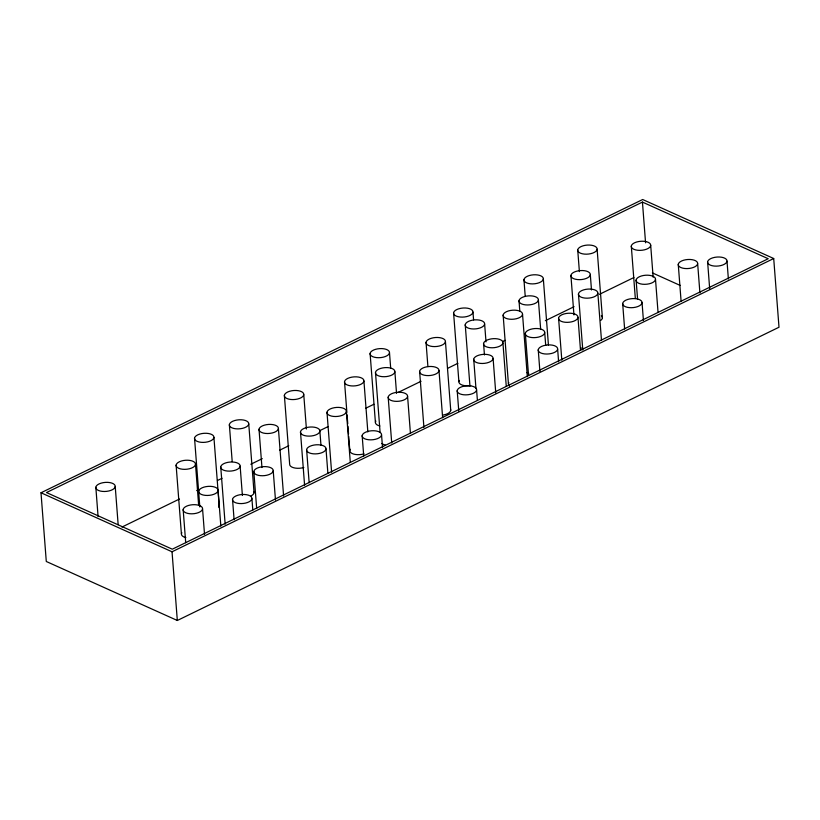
<?xml version="1.0" encoding="UTF-8"?>
<svg xmlns="http://www.w3.org/2000/svg" width="820" height="820" viewBox="0 0 820 820"><rect width="100%" height="100%" fill="white"/><g stroke="black" fill="none" stroke-linecap="round" stroke-linejoin="round"><path stroke-width="1.23" d="M41 492.769L642.675 199.516L773.711 258.515L779 327.231L177.325 620.484L46.289 561.485L41 492.769L172.036 551.778L773.711 258.515M642.439 202.089L46.484 492.553L172.282 549.195L768.227 258.73L642.439 202.089L645.566 242.812M121.954 527.055L179.477 499.021M196.738 490.616L199.034 489.489M217.443 480.52L222.046 478.275M250.807 464.253L262.308 458.646M279.569 450.241L288.773 445.752M319.831 430.613L327.887 426.687M365.853 408.186L373.91 404.26M398.069 392.483L421.08 381.269M447.535 368.375L457.888 363.321M502.762 341.458L505.058 340.331M545.331 320.712L574.092 306.69M599.399 294.349L633.911 277.529M652.382 272.896L680.333 285.493M727.012 261.18A9.727 4.52 -4.4 0 1 712.088 265.7A9.727 4.52 -4.4 0 1 712.836 257.808A9.727 4.52 -4.4 0 1 727.012 261.18L728.375 278.995M707.619 261.949L709.669 288.671M697.656 263.64A9.727 4.52 -4.4 0 1 682.742 268.16A9.727 4.52 -4.4 0 1 683.49 260.268A9.727 4.52 -4.4 0 1 697.656 263.64L699.911 292.914M678.263 264.409L681.102 301.309M655.508 279.374A9.727 4.52 -4.4 0 1 640.584 283.894A9.727 4.52 -4.4 0 1 641.332 276.002A9.727 4.52 -4.4 0 1 655.508 279.374L658.05 312.461M650.701 245.416A9.727 4.52 -4.4 0 1 635.777 249.936A9.727 4.52 -4.4 0 1 636.525 242.043A9.727 4.52 -4.4 0 1 650.701 245.416L653.15 277.232M642.06 302.754A9.727 4.52 -4.4 0 1 627.146 307.274A9.727 4.52 -4.4 0 1 627.894 299.392A9.727 4.52 -4.4 0 1 642.06 302.754L643.433 320.569M636.105 280.143L637.581 299.228M631.308 246.184L635.326 298.357M622.667 303.523L624.625 328.974M597.124 249.229A9.727 4.52 -4.4 0 1 582.2 253.749A9.727 4.52 -4.4 0 1 582.948 245.856A9.727 4.52 -4.4 0 1 597.124 249.229L602.403 317.945M597.852 293.232A9.727 4.52 -4.4 0 1 582.938 297.752A9.727 4.52 -4.4 0 1 583.686 289.86A9.727 4.52 -4.4 0 1 597.852 293.232L601.48 340.31M590.318 274.71A9.727 4.52 -4.4 0 1 575.394 279.231A9.727 4.52 -4.4 0 1 576.142 271.348A9.727 4.52 -4.4 0 1 590.318 274.71L591.486 289.983M577.721 249.987L579.391 271.625M578.459 293.99L582.774 349.986M577.977 317.401A9.727 4.52 -4.4 0 1 563.053 321.922A9.727 4.52 -4.4 0 1 563.801 314.029A9.727 4.52 -4.4 0 1 577.977 317.401L580.519 350.488M570.915 275.479L573.949 314.931M558.584 318.16L561.813 360.154M557.641 349.084A9.727 4.52 -4.4 0 1 542.717 353.604A9.727 4.52 -4.4 0 1 543.465 345.712A9.727 4.52 -4.4 0 1 557.641 349.084L558.615 361.804M543.342 278.954A9.727 4.52 -4.4 0 1 528.418 283.464A9.727 4.52 -4.4 0 1 529.177 275.582A9.727 4.52 -4.4 0 1 543.342 278.954L548.436 345.117M544.726 332.694A9.727 4.52 -4.4 0 1 529.812 337.215A9.727 4.52 -4.4 0 1 530.56 329.322A9.727 4.52 -4.4 0 1 544.726 332.694L545.71 345.425M538.402 300.017A9.727 4.52 -4.4 0 1 523.478 304.538A9.727 4.52 -4.4 0 1 524.226 296.645A9.727 4.52 -4.4 0 1 538.402 300.017L540.657 329.281M538.238 349.843L539.909 371.481M523.949 279.712L525.22 296.256M525.333 333.463L528.562 375.457M522.545 314.337A9.727 4.52 -4.4 0 1 507.621 318.857A9.727 4.52 -4.4 0 1 508.369 310.975A9.727 4.52 -4.4 0 1 522.545 314.337L527.342 376.687M519.009 300.786L519.788 310.964M503.142 315.106L508.431 383.821M502.937 342.924A9.727 4.52 -4.4 0 1 487.849 347.301A9.727 4.52 -4.4 0 1 488.966 339.398A9.727 4.52 -4.4 0 1 502.937 342.924L506.258 386.189M493.107 358.524A9.727 4.52 -4.4 0 1 478.183 363.045A9.727 4.52 -4.4 0 1 478.931 355.152A9.727 4.52 -4.4 0 1 493.107 358.524L495.751 392.882M484.63 324.023A9.727 4.52 -4.4 0 1 469.706 328.543A9.727 4.52 -4.4 0 1 470.454 320.651A9.727 4.52 -4.4 0 1 484.63 324.023L486.004 341.837M483.564 343.498L484.446 354.947M472.986 312.164A9.727 4.52 -4.4 0 1 458.062 316.684A9.727 4.52 -4.4 0 1 458.81 308.791A9.727 4.52 -4.4 0 1 472.986 312.164L473.57 319.8M476.594 389.92A9.727 4.52 -4.4 0 1 461.68 394.44A9.727 4.52 -4.4 0 1 462.429 386.548A9.727 4.52 -4.4 0 1 476.594 389.92L477.383 400.098M473.714 359.293L475.969 388.557M465.237 324.792L469.932 385.871M453.593 312.933L458.882 381.648M457.201 390.689L458.769 411.045M445.444 341.653A9.727 4.52 -4.4 0 1 430.52 346.163A9.727 4.52 -4.4 0 1 431.269 338.281A9.727 4.52 -4.4 0 1 445.444 341.653L450.733 410.359M439.007 370.65A9.727 4.52 -4.4 0 1 424.083 375.17A9.727 4.52 -4.4 0 1 424.832 367.278A9.727 4.52 -4.4 0 1 439.007 370.65L442.636 417.739M426.051 342.411L427.907 366.591M419.614 371.419L423.919 427.404M407.591 396.408A9.727 4.52 -4.4 0 1 392.667 400.929A9.727 4.52 -4.4 0 1 393.415 393.046A9.727 4.52 -4.4 0 1 407.591 396.408L410.43 433.319M394.881 371.767A9.727 4.52 -4.4 0 1 379.957 376.288A9.727 4.52 -4.4 0 1 380.705 368.395A9.727 4.52 -4.4 0 1 394.881 371.767L396.542 393.395M389.5 352.764A9.727 4.52 -4.4 0 1 374.586 357.284A9.727 4.52 -4.4 0 1 375.334 349.392A9.727 4.52 -4.4 0 1 389.5 352.764L390.679 368.036M388.188 397.177L391.714 442.984M381.556 434.907A9.727 4.52 -4.4 0 1 366.632 439.417A9.727 4.52 -4.4 0 1 367.38 431.535A9.727 4.52 -4.4 0 1 381.556 434.907L382.54 447.628M375.488 372.526L380.09 432.335M370.107 353.533L375.396 422.238M363.926 381.013A9.727 4.52 -4.4 0 1 349.002 385.533A9.727 4.52 -4.4 0 1 349.75 377.641A9.727 4.52 -4.4 0 1 363.926 381.013L367.842 431.914M362.163 435.666L363.731 456.022M344.523 381.782L346.88 412.316M347.075 414.869L347.762 423.776M347.957 426.318L348.541 433.954M348.736 436.496L349.812 450.498M346.388 411.568A9.727 4.52 -4.4 0 1 331.475 416.088A9.727 4.52 -4.4 0 1 332.223 408.196A9.727 4.52 -4.4 0 1 346.388 411.568L350.304 462.47M326.995 412.337L331.598 472.135M326.011 448.94A9.727 4.52 -4.4 0 1 311.087 453.46A9.727 4.52 -4.4 0 1 311.836 445.567A9.727 4.52 -4.4 0 1 326.011 448.94L327.867 473.119M319.882 431.176A9.727 4.52 -4.4 0 1 304.968 435.697A9.727 4.52 -4.4 0 1 305.716 427.804A9.727 4.52 -4.4 0 1 319.882 431.176L320.958 445.168M303.769 394.645A9.727 4.52 -4.4 0 1 288.845 399.155A9.727 4.52 -4.4 0 1 289.593 391.273A9.727 4.52 -4.4 0 1 303.769 394.645L306.413 429.003M306.618 449.698L309.16 482.785M300.489 431.935L304.599 485.378M284.376 395.404L289.655 464.12A9.727 4.52 -4.4 0 0 303.83 467.492M278.41 428.573A9.727 4.52 -4.4 0 1 263.497 433.093A9.727 4.52 -4.4 0 1 264.245 425.201A9.727 4.52 -4.4 0 1 278.41 428.573L283.607 496.018M273.224 470.793A9.727 4.52 -4.4 0 1 258.31 475.313A9.727 4.52 -4.4 0 1 259.058 467.42A9.727 4.52 -4.4 0 1 273.224 470.793L275.479 500.056M259.017 429.342L261.959 467.513M253.831 471.561L256.67 508.461M248.757 423.94A9.727 4.52 -4.4 0 1 233.843 428.46A9.727 4.52 -4.4 0 1 234.592 420.568A9.727 4.52 -4.4 0 1 248.757 423.94L254.046 492.656M251.924 498.642A9.727 4.52 -4.4 0 1 237.011 503.162A9.727 4.52 -4.4 0 1 237.759 495.27A9.727 4.52 -4.4 0 1 251.924 498.642L252.806 510.091M240.137 466.18A9.727 4.52 -4.4 0 1 225.213 470.7A9.727 4.52 -4.4 0 1 225.971 462.808A9.727 4.52 -4.4 0 1 240.137 466.18L242.392 495.444M229.364 424.709L232.203 461.609M232.531 499.411L234.1 519.767M220.744 466.949L225.151 524.205M218.099 490.503A9.727 4.52 -4.4 0 1 203.186 495.024A9.727 4.52 -4.4 0 1 203.934 487.131A9.727 4.52 -4.4 0 1 218.099 490.503L220.846 526.132M213.928 437.449A9.727 4.52 -4.4 0 1 199.014 441.97A9.727 4.52 -4.4 0 1 199.762 434.077A9.727 4.52 -4.4 0 1 213.928 437.449L219.217 506.165M202.56 508.861A9.727 4.52 -4.4 0 1 187.636 513.381A9.727 4.52 -4.4 0 1 188.385 505.489A9.727 4.52 -4.4 0 1 202.56 508.861L204.518 534.312M194.535 438.208L199.824 506.924A9.727 4.52 -4.4 0 1 200.264 505.735M195.508 464.397A9.727 4.52 -4.4 0 1 180.595 468.917A9.727 4.52 -4.4 0 1 181.343 461.024A9.727 4.52 -4.4 0 1 195.508 464.397L198.645 505.12M183.167 509.62L185.709 542.707M176.115 465.165L181.404 533.871M172.036 551.778L177.325 620.484M115.23 486.537A9.727 4.52 -4.4 0 1 100.306 491.057A9.727 4.52 -4.4 0 1 101.055 483.164A9.727 4.52 -4.4 0 1 115.23 486.537L118.162 524.708M95.837 487.295L98.082 516.569M185.884 537.633A9.727 4.52 -4.4 0 1 181.845 532.682M582.979 348.305A9.727 4.52 -4.4 0 1 580.683 347.946M528.767 373.254A9.727 4.52 -4.4 0 1 526.829 372.608M379.865 426A9.727 4.52 -4.4 0 1 375.837 421.049M363.988 453.87A9.727 4.52 -4.4 0 1 353.266 453.962A9.727 4.52 -4.4 0 1 350.253 449.298M601.326 315.71A9.727 4.52 -4.4 0 1 600.896 320.271M219.001 504.997A9.727 4.52 -4.4 0 1 218.776 507.354M470.67 385.564A9.727 4.52 -4.4 0 1 459.323 380.449M253.831 491.487A9.727 4.52 -4.4 0 1 250.899 495.987M450.508 409.2A9.727 4.52 -4.4 0 1 443.128 415.043M509.517 386.046A9.727 4.52 -4.4 0 1 508.871 382.632M385.246 444.993A9.727 4.52 -4.4 0 1 381.853 443.466"/></g></svg>
